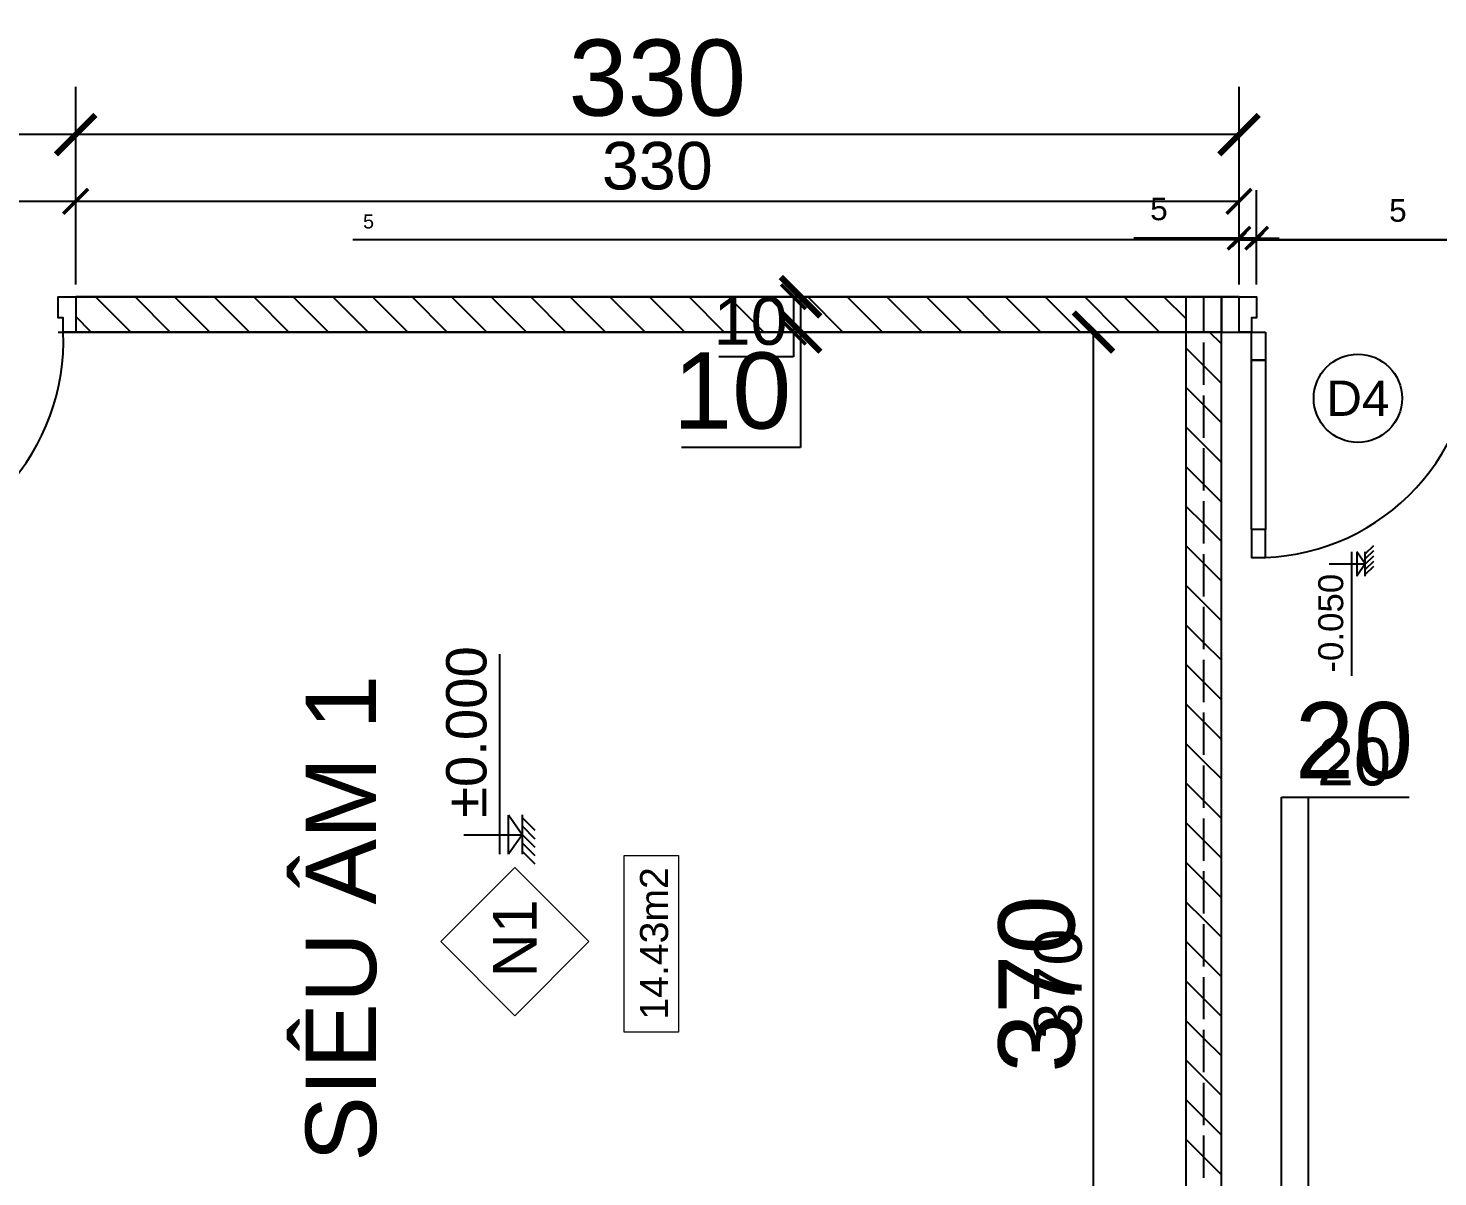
# Model space of a CAD drawing. Header units: millimetres. Extents: x -26398 to 135532, y -376633 to 43268.
# Drawn here: x 10103.6 to 10503.4, y -358724.6 to -358398.8 of the extents above; entities that cross this region are included whole.
import ezdxf
from ezdxf.enums import TextEntityAlignment as Align

# ---------------------------------------------------------------- set-up
doc = ezdxf.new("R2010")
doc.units = ezdxf.units.MM
doc.linetypes.add('ACAD_ISO02W100', pattern=[15, 12, -3])
for name, color, linetype in [('0 @ 5', 7, 'Continuous'), ('0 @ 8', 7, 'Continuous'), ('A-Door', 150, 'Continuous'), ('A5-KICHTHUOC', 251, 'Continuous'), ('cửa', 152, 'Continuous'), ('NT', 1, 'Continuous'), ('trục chia', 160, 'ACAD_ISO02W100'), ('TƯỜNG', 52, 'Continuous')]:
    doc.layers.add(name, color=color, linetype=linetype)
doc.layers.add('A6-GHICHU', color=147, linetype='Continuous', lineweight=20)
doc.styles.add('GHICHU35', font='', dxfattribs={"width": 0.9, "height": 350})
doc.styles.get("Standard").update_dxf_attribs({"font": 'arial.ttf'})
doc.styles.add('TUANH', font='')
doc.styles.get('GHICHU35').set_extended_font_data('VNI-Helve')
doc.styles.get('TUANH').set_extended_font_data('VNI-Helve-Condense', bold=True)
doc.dimstyles.new('SCALE dimmatbang', dxfattribs={"dimscale": 70, "dimtxt": 2.7, "dimasz": 1.4, "dimexe": 1.7, "dimexo": 0.7, "dimtad": 1, "dimtoh": 1, "dimdec": 1, "dimtxsty": 'Standard', "dimblk": 'ARCHTICK', "dimcen": 2.5, "dimclrd": 1, "dimclre": 256, "dimadec": 0, "dimazin": 0, "dimtfac": 1, "dimtdec": 1, "dimtmove": 0, "dimatfit": 3, "dimfxl": 1, "dimarcsym": 0})

# ---------------------------------------------------------------- blocks, each defined once
blk = doc.blocks.new('A$C7DB75F4D')
at = {"layer": 'A-Door'}
for points in [[(625, 740), (625, 660), (665, 660), (665, 740)], [(625, 180), (625, 660), (665, 660), (665, 180)], [(625, 100), (625, 180), (665, 180), (665, 100)], [(35, 100), (35, 60), (50, 60), (50, 50), (50, 0), (0, 0), (0, 100)], [(665, 100), (700, 100), (700, 0), (650, 0), (650, 50), (650, 60), (665, 60)]]:
    blk.add_lwpolyline(points, close=True, dxfattribs=at)
at = {"layer": 'NT', "color": 1}
blk.add_arc((650, 125), 615.5, 92.3278, 182.3278, dxfattribs=at)
blk = doc.blocks.new('1-cote nen')
for p, q in [((-1.8, 267.2), (-1.8, 0)), ((-91.4, 101.9), (827.5, 101.9)), ((-1.8, 0), (-91.4, 62.9)), ((-91.4, 62.9), (87.7, 62.9)), ((89.6, 0), (-91.4, 0)), ((-1.8, 0), (87.7, 62.9)), ((-137.3, -60), (-77.3, 0)), ((-98.7, -60), (-38.7, 0)), ((-60, -60), (0, 0)), ((-21.3, -60), (38.7, 0)), ((17.3, -60), (77.3, 0))]:
    blk.add_line(p, q)
at = {"ltscale": 50, "style": 'GHICHU35', "width": 0.9}
blk.add_attdef('%%P0.000', (75.5, 163.9), '', height=187.5, dxfattribs=at)
blk = doc.blocks.new('_ArchTick')
at = {"color": 0, "linetype": 'ByBlock', "const_width": 0.15}
blk.add_lwpolyline([(-0.5, -0.5), (0.5, 0.5)], dxfattribs=at)
blk = doc.blocks.new('*D7870')
at = {"color": 1, "lineweight": -2, "transparency": 16777216}
for p, q in [((10459.06, -358854.95), (10459.06, -358616.95)), ((10459.06, -358616.95), (10495.3, -358616.95)), ((10459.06, -358874.95), (10459.06, -358854.95))]:
    blk.add_line(p, q, dxfattribs=at)
at = {"lineweight": -2, "transparency": 16777216}
for p, q in [((10457.65, -358854.95), (10472.66, -358854.95)), ((10457.65, -358874.95), (10472.66, -358874.95))]:
    blk.add_line(p, q, dxfattribs=at)
at = {"layer": 'DEFPOINTS', "color": 0, "transparency": 16777216}
for p in [(10452.05, -358854.95), (10459.06, -358854.95), (10452.05, -358874.95)]:
    blk.add_point(p, dxfattribs=at)
at = {"color": 1, "lineweight": -2, "transparency": 16777216, "xscale": 11.2, "yscale": 11.2, "zscale": 11.2}
for p, rotation in [((10459.06, -358854.95), 90), ((10459.06, -358874.95), 270)]:
    blk.add_blockref('_ArchTick', p, dxfattribs=dict(at, rotation=rotation))
at = {"color": 0, "transparency": 16777216, "insert": (10479.68, -358600.92), "char_height": 21.6, "attachment_point": 5}
blk.add_mtext('20', dxfattribs=at)
blk = doc.blocks.new('*D7871')
at = {"color": 1, "lineweight": -2, "transparency": 16777216}
for p, q in [((10466.8, -358854.95), (10466.8, -358616.95)), ((10466.8, -358616.95), (10489.44, -358616.95)), ((10466.8, -358874.95), (10466.8, -358854.95))]:
    blk.add_line(p, q, dxfattribs=at)
at = {"lineweight": -2, "transparency": 16777216}
for p, q in [((10455.55, -358854.95), (10475.3, -358854.95)), ((10455.55, -358874.95), (10475.3, -358874.95))]:
    blk.add_line(p, q, dxfattribs=at)
at = {"layer": 'DEFPOINTS', "color": 0, "transparency": 16777216}
for p in [(10452.05, -358854.95), (10466.8, -358854.95), (10452.05, -358874.95)]:
    blk.add_point(p, dxfattribs=at)
at = {"color": 1, "lineweight": -2, "transparency": 16777216, "xscale": 7, "yscale": 7, "zscale": 7}
for p, rotation in [((10466.8, -358854.95), 90), ((10466.8, -358874.95), 270)]:
    blk.add_blockref('_ArchTick', p, dxfattribs=dict(at, rotation=rotation))
at = {"color": 0, "transparency": 16777216, "insert": (10479.68, -358606.93), "char_height": 13.5, "attachment_point": 5}
blk.add_mtext('20', dxfattribs=at)
blk = doc.blocks.new('*D7884')
at = {"lineweight": -2, "transparency": 16777216}
for p, q in [((10512.05, -358469.35), (10512.05, -358445.16)), ((10517.05, -358469.35), (10517.05, -358445.16))]:
    blk.add_line(p, q, dxfattribs=at)
at = {"color": 1, "lineweight": -2, "transparency": 16777216}
for p, q in [((10512.05, -358458.76), (10485, -358458.76)), ((10517.05, -358458.76), (10512.05, -358458.76)), ((10517.05, -358458.76), (10523.45, -358458.76))]:
    blk.add_line(p, q, dxfattribs=at)
at = {"layer": 'DEFPOINTS', "color": 0, "transparency": 16777216}
for p in [(10512.05, -358458.76), (10512.05, -358474.95), (10517.05, -358474.95)]:
    blk.add_point(p, dxfattribs=at)
at = {"color": 1, "lineweight": -2, "transparency": 16777216, "xscale": 6.4, "yscale": 6.4, "zscale": 6.4}
blk.add_blockref('_ArchTick', (10512.05, -358458.76), dxfattribs=at)
at = {"color": 1, "lineweight": -2, "transparency": 16777216, "xscale": 6.4, "yscale": 6.4, "zscale": 6.4, "rotation": 180}
blk.add_blockref('_ArchTick', (10517.05, -358458.76), dxfattribs=at)
at = {"color": 0, "transparency": 16777216, "insert": (10492.12, -358450.5), "char_height": 6.4, "attachment_point": 5}
blk.add_mtext('5', dxfattribs=at)
blk = doc.blocks.new('*D7885')
at = {"lineweight": -2, "transparency": 16777216}
for p, q in [((10512.05, -358471.45), (10512.05, -358450.26)), ((10517.05, -358471.45), (10517.05, -358450.26))]:
    blk.add_line(p, q, dxfattribs=at)
at = {"color": 1, "lineweight": -2, "transparency": 16777216}
for p, q in [((10512.05, -358458.76), (10195.68, -358458.76)), ((10517.05, -358458.76), (10512.05, -358458.76)), ((10517.05, -358458.76), (10521.05, -358458.76))]:
    blk.add_line(p, q, dxfattribs=at)
at = {"layer": 'DEFPOINTS', "color": 0, "transparency": 16777216}
for p in [(10512.05, -358458.76), (10512.05, -358474.95), (10517.05, -358474.95)]:
    blk.add_point(p, dxfattribs=at)
at = {"color": 1, "lineweight": -2, "transparency": 16777216, "xscale": 4, "yscale": 4, "zscale": 4}
blk.add_blockref('_ArchTick', (10512.05, -358458.76), dxfattribs=at)
at = {"color": 1, "lineweight": -2, "transparency": 16777216, "xscale": 4, "yscale": 4, "zscale": 4, "rotation": 180}
blk.add_blockref('_ArchTick', (10517.05, -358458.76), dxfattribs=at)
at = {"color": 0, "transparency": 16777216, "insert": (10200.13, -358453.6), "char_height": 4, "attachment_point": 5}
blk.add_mtext('5', dxfattribs=at)
blk = doc.blocks.new('*D7886')
at = {"lineweight": -2, "transparency": 16777216}
for p, q in [((10447.05, -358469.35), (10447.05, -358444.73)), ((10452.05, -358469.35), (10452.05, -358444.73))]:
    blk.add_line(p, q, dxfattribs=at)
at = {"color": 1, "lineweight": -2, "transparency": 16777216}
for p, q in [((10447.05, -358458.33), (10417.22, -358458.33)), ((10452.05, -358458.33), (10447.05, -358458.33)), ((10452.05, -358458.33), (10458.45, -358458.33))]:
    blk.add_line(p, q, dxfattribs=at)
at = {"layer": 'DEFPOINTS', "color": 0, "transparency": 16777216}
for p in [(10447.05, -358458.33), (10447.05, -358474.95), (10452.05, -358474.95)]:
    blk.add_point(p, dxfattribs=at)
at = {"color": 1, "lineweight": -2, "transparency": 16777216, "xscale": 6.4, "yscale": 6.4, "zscale": 6.4}
blk.add_blockref('_ArchTick', (10447.05, -358458.33), dxfattribs=at)
at = {"color": 1, "lineweight": -2, "transparency": 16777216, "xscale": 6.4, "yscale": 6.4, "zscale": 6.4, "rotation": 180}
blk.add_blockref('_ArchTick', (10452.05, -358458.33), dxfattribs=at)
at = {"color": 0, "transparency": 16777216, "insert": (10424.34, -358450.08), "char_height": 6.4, "attachment_point": 5}
blk.add_mtext('5', dxfattribs=at)
blk = doc.blocks.new('*D7887')
at = {"lineweight": -2, "transparency": 16777216}
for p, q in [((10447.05, -358471.45), (10447.05, -358450.26)), ((10452.05, -358471.45), (10452.05, -358450.26))]:
    blk.add_line(p, q, dxfattribs=at)
at = {"color": 1, "lineweight": -2, "transparency": 16777216}
for p, q in [((10447.05, -358458.76), (10443.05, -358458.76)), ((10447.05, -358458.76), (10452.05, -358458.76)), ((10452.05, -358458.76), (10670.42, -358458.76))]:
    blk.add_line(p, q, dxfattribs=at)
at = {"layer": 'DEFPOINTS', "color": 0, "transparency": 16777216}
for p in [(10447.05, -358458.76), (10447.05, -358474.95), (10452.05, -358474.95)]:
    blk.add_point(p, dxfattribs=at)
at = {"color": 1, "lineweight": -2, "transparency": 16777216, "xscale": 4, "yscale": 4, "zscale": 4}
blk.add_blockref('_ArchTick', (10447.05, -358458.76), dxfattribs=at)
at = {"color": 1, "lineweight": -2, "transparency": 16777216, "xscale": 4, "yscale": 4, "zscale": 4, "rotation": 180}
blk.add_blockref('_ArchTick', (10452.05, -358458.76), dxfattribs=at)
at = {"color": 0, "transparency": 16777216, "insert": (10665.96, -358453.6), "char_height": 4, "attachment_point": 5}
blk.add_mtext('5', dxfattribs=at)
blk = doc.blocks.new('*D7888')
at = {"lineweight": -2, "transparency": 16777216}
for p, q in [((10117.05, -358469.35), (10117.05, -358415.36)), ((10447.05, -358469.35), (10447.05, -358415.36))]:
    blk.add_line(p, q, dxfattribs=at)
at = {"color": 1, "lineweight": -2, "transparency": 16777216}
blk.add_line((10447.05, -358428.96), (10117.05, -358428.96), dxfattribs=at)
at = {"layer": 'DEFPOINTS', "color": 0, "transparency": 16777216}
for p in [(10117.05, -358428.96), (10117.05, -358474.95), (10447.05, -358474.95)]:
    blk.add_point(p, dxfattribs=at)
at = {"color": 1, "lineweight": -2, "transparency": 16777216, "xscale": 11.2, "yscale": 11.2, "zscale": 11.2, "rotation": 180}
blk.add_blockref('_ArchTick', (10117.05, -358428.96), dxfattribs=at)
at = {"color": 1, "lineweight": -2, "transparency": 16777216, "xscale": 11.2, "yscale": 11.2, "zscale": 11.2}
blk.add_blockref('_ArchTick', (10447.05, -358428.96), dxfattribs=at)
at = {"color": 0, "transparency": 16777216, "insert": (10282.05, -358412.93), "char_height": 21.6, "attachment_point": 5}
blk.add_mtext('330', dxfattribs=at)
blk = doc.blocks.new('*D7889')
at = {"lineweight": -2, "transparency": 16777216}
for p, q in [((10117.05, -358471.45), (10117.05, -358439.38)), ((10447.05, -358471.45), (10447.05, -358439.38))]:
    blk.add_line(p, q, dxfattribs=at)
at = {"color": 1, "lineweight": -2, "transparency": 16777216}
blk.add_line((10447.05, -358447.88), (10117.05, -358447.88), dxfattribs=at)
at = {"layer": 'DEFPOINTS', "color": 0, "transparency": 16777216}
for p in [(10117.05, -358447.88), (10117.05, -358474.95), (10447.05, -358474.95)]:
    blk.add_point(p, dxfattribs=at)
at = {"color": 1, "lineweight": -2, "transparency": 16777216, "xscale": 7, "yscale": 7, "zscale": 7, "rotation": 180}
blk.add_blockref('_ArchTick', (10117.05, -358447.88), dxfattribs=at)
at = {"color": 1, "lineweight": -2, "transparency": 16777216, "xscale": 7, "yscale": 7, "zscale": 7}
blk.add_blockref('_ArchTick', (10447.05, -358447.88), dxfattribs=at)
at = {"color": 0, "transparency": 16777216, "insert": (10282.05, -358437.86), "char_height": 13.5, "attachment_point": 5}
blk.add_mtext('330', dxfattribs=at)
blk = doc.blocks.new('*D7890')
at = {"lineweight": -2, "transparency": 16777216}
for p, q in [((10047.05, -358469.35), (10047.05, -358415.36)), ((10117.05, -358469.35), (10117.05, -358415.36))]:
    blk.add_line(p, q, dxfattribs=at)
at = {"color": 1, "lineweight": -2, "transparency": 16777216}
blk.add_line((10117.05, -358428.96), (10047.05, -358428.96), dxfattribs=at)
at = {"layer": 'DEFPOINTS', "color": 0, "transparency": 16777216}
for p in [(10047.05, -358428.96), (10047.05, -358474.95), (10117.05, -358474.95)]:
    blk.add_point(p, dxfattribs=at)
at = {"color": 1, "lineweight": -2, "transparency": 16777216, "xscale": 11.2, "yscale": 11.2, "zscale": 11.2, "rotation": 180}
blk.add_blockref('_ArchTick', (10047.05, -358428.96), dxfattribs=at)
at = {"color": 1, "lineweight": -2, "transparency": 16777216, "xscale": 11.2, "yscale": 11.2, "zscale": 11.2}
blk.add_blockref('_ArchTick', (10117.05, -358428.96), dxfattribs=at)
at = {"color": 0, "transparency": 16777216, "insert": (10077.05, -358412.93), "char_height": 21.6, "attachment_point": 5}
blk.add_mtext('70', dxfattribs=at)
blk = doc.blocks.new('*D7891')
at = {"lineweight": -2, "transparency": 16777216}
for p, q in [((10047.05, -358471.45), (10047.05, -358439.38)), ((10117.05, -358471.45), (10117.05, -358439.38))]:
    blk.add_line(p, q, dxfattribs=at)
at = {"color": 1, "lineweight": -2, "transparency": 16777216}
blk.add_line((10117.05, -358447.88), (10047.05, -358447.88), dxfattribs=at)
at = {"layer": 'DEFPOINTS', "color": 0, "transparency": 16777216}
for p in [(10047.05, -358447.88), (10047.05, -358474.95), (10117.05, -358474.95)]:
    blk.add_point(p, dxfattribs=at)
at = {"color": 1, "lineweight": -2, "transparency": 16777216, "xscale": 7, "yscale": 7, "zscale": 7, "rotation": 180}
blk.add_blockref('_ArchTick', (10047.05, -358447.88), dxfattribs=at)
at = {"color": 1, "lineweight": -2, "transparency": 16777216, "xscale": 7, "yscale": 7, "zscale": 7}
blk.add_blockref('_ArchTick', (10117.05, -358447.88), dxfattribs=at)
at = {"color": 0, "transparency": 16777216, "insert": (10082.05, -358437.86), "char_height": 13.5, "attachment_point": 5}
blk.add_mtext('70', dxfattribs=at)
blk = doc.blocks.new('*D7814')
at = {"lineweight": -2, "transparency": 16777216}
for p, q in [((10343.28, -358474.95), (10309.09, -358474.95)), ((10343.28, -358484.95), (10309.09, -358484.95))]:
    blk.add_line(p, q, dxfattribs=at)
at = {"color": 1, "lineweight": -2, "transparency": 16777216}
for p, q in [((10322.69, -358474.95), (10322.69, -358484.95)), ((10322.69, -358484.95), (10322.69, -358517.74)), ((10322.69, -358517.74), (10288.86, -358517.74))]:
    blk.add_line(p, q, dxfattribs=at)
at = {"layer": 'DEFPOINTS', "color": 0, "transparency": 16777216}
for p in [(10348.88, -358474.95), (10322.69, -358484.95), (10348.88, -358484.95)]:
    blk.add_point(p, dxfattribs=at)
at = {"color": 1, "lineweight": -2, "transparency": 16777216, "xscale": 11.2, "yscale": 11.2, "zscale": 11.2}
for p, rotation in [((10322.69, -358474.95), 90), ((10322.69, -358484.95), 270)]:
    blk.add_blockref('_ArchTick', p, dxfattribs=dict(at, rotation=rotation))
at = {"color": 0, "transparency": 16777216, "insert": (10303.27, -358501.71), "char_height": 21.6, "attachment_point": 5}
blk.add_mtext('10', dxfattribs=at)
blk = doc.blocks.new('*D7815')
at = {"lineweight": -2, "transparency": 16777216}
for p, q in [((10345.38, -358474.95), (10312.14, -358474.95)), ((10345.38, -358484.95), (10312.14, -358484.95))]:
    blk.add_line(p, q, dxfattribs=at)
at = {"color": 1, "lineweight": -2, "transparency": 16777216}
for p, q in [((10320.64, -358474.95), (10320.64, -358484.95)), ((10320.64, -358484.95), (10320.64, -358491.95)), ((10320.64, -358491.95), (10299.49, -358491.95))]:
    blk.add_line(p, q, dxfattribs=at)
at = {"layer": 'DEFPOINTS', "color": 0, "transparency": 16777216}
for p in [(10348.88, -358474.95), (10320.64, -358484.95), (10348.88, -358484.95)]:
    blk.add_point(p, dxfattribs=at)
at = {"color": 1, "lineweight": -2, "transparency": 16777216, "xscale": 7, "yscale": 7, "zscale": 7}
for p, rotation in [((10320.64, -358474.95), 90), ((10320.64, -358484.95), 270)]:
    blk.add_blockref('_ArchTick', p, dxfattribs=dict(at, rotation=rotation))
at = {"color": 0, "transparency": 16777216, "insert": (10308.5, -358481.93), "char_height": 13.5, "attachment_point": 5}
blk.add_mtext('10', dxfattribs=at)
blk = doc.blocks.new('*D7928')
at = {"lineweight": -2, "transparency": 16777216}
for p, q in [((10426.45, -358484.95), (10392.17, -358484.95)), ((10426.45, -358854.95), (10392.17, -358854.95))]:
    blk.add_line(p, q, dxfattribs=at)
at = {"color": 1, "lineweight": -2, "transparency": 16777216}
blk.add_line((10405.77, -358854.95), (10405.77, -358484.95), dxfattribs=at)
at = {"layer": 'DEFPOINTS', "color": 0, "transparency": 16777216}
for p in [(10405.77, -358484.95), (10432.05, -358484.95), (10432.05, -358854.95)]:
    blk.add_point(p, dxfattribs=at)
at = {"color": 1, "lineweight": -2, "transparency": 16777216, "xscale": 11.2, "yscale": 11.2, "zscale": 11.2}
for p, rotation in [((10405.77, -358484.95), 90), ((10405.77, -358854.95), 270)]:
    blk.add_blockref('_ArchTick', p, dxfattribs=dict(at, rotation=rotation))
at = {"color": 0, "transparency": 16777216, "insert": (10389.74, -358669.95), "char_height": 21.6, "attachment_point": 5, "rotation": 90}
blk.add_mtext('370', dxfattribs=at)
blk = doc.blocks.new('*D7929')
at = {"lineweight": -2, "transparency": 16777216}
for p, q in [((10428.55, -358484.95), (10397.27, -358484.95)), ((10428.55, -358854.95), (10397.27, -358854.95))]:
    blk.add_line(p, q, dxfattribs=at)
at = {"color": 1, "lineweight": -2, "transparency": 16777216}
blk.add_line((10405.77, -358854.95), (10405.77, -358484.95), dxfattribs=at)
at = {"layer": 'DEFPOINTS', "color": 0, "transparency": 16777216}
for p in [(10405.77, -358484.95), (10432.05, -358484.95), (10432.05, -358854.95)]:
    blk.add_point(p, dxfattribs=at)
at = {"color": 1, "lineweight": -2, "transparency": 16777216, "xscale": 7, "yscale": 7, "zscale": 7}
for p, rotation in [((10405.77, -358484.95), 90), ((10405.77, -358854.95), 270)]:
    blk.add_blockref('_ArchTick', p, dxfattribs=dict(at, rotation=rotation))
at = {"color": 0, "transparency": 16777216, "insert": (10395.75, -358669.95), "char_height": 13.5, "attachment_point": 5, "rotation": 90}
blk.add_mtext('370', dxfattribs=at)
blk = doc.blocks.new('*U9177')
at = {"layer": '0 @ 5'}
dim = blk.add_linear_dim(base=(10466.8, -358854.95), p1=(10452.05, -358874.95), p2=(10452.05, -358854.95), angle=90, dimstyle='SCALE dimmatbang', override={"dimscale": 5, "dimtix": 0, "dimtofl": 1, "dimtmove": 0, "dimatfit": 3}, dxfattribs=at)
dim.commit()
dim.dimension.update_dxf_attribs({"geometry": '*D7871', "text_midpoint": (10479.68, -358616.95), "dimtype": 128})
at = {"layer": '0 @ 8'}
dim = blk.add_linear_dim(base=(10459.06, -358854.95), p1=(10452.05, -358874.95), p2=(10452.05, -358854.95), angle=90, dimstyle='SCALE dimmatbang', override={"dimscale": 8, "dimtix": 0, "dimtofl": 1, "dimtmove": 0, "dimatfit": 3}, dxfattribs=at)
dim.commit()
dim.dimension.update_dxf_attribs({"geometry": '*D7870', "text_midpoint": (10479.68, -358616.95), "dimtype": 128})
blk = doc.blocks.new('*U9184')
at = {"layer": '0 @ 5'}
dim = blk.add_linear_dim(base=(10512.05, -358458.76), p1=(10517.05, -358474.95), p2=(10512.05, -358474.95), angle=180, dimstyle='SCALE dimmatbang', override={"dimscale": 5, "dimtxt": 0.8, "dimasz": 0.8, "dimtix": 0, "dimtofl": 1, "dimtmove": 0, "dimatfit": 3}, dxfattribs=at)
dim.commit()
dim.dimension.update_dxf_attribs({"geometry": '*D7885', "text_midpoint": (10200.13, -358458.76), "dimtype": 128})
at = {"layer": '0 @ 8'}
dim = blk.add_linear_dim(base=(10512.05, -358458.76), p1=(10517.05, -358474.95), p2=(10512.05, -358474.95), angle=180, dimstyle='SCALE dimmatbang', override={"dimscale": 8, "dimtxt": 0.8, "dimasz": 0.8, "dimtix": 0, "dimtofl": 1, "dimtmove": 0, "dimatfit": 3}, dxfattribs=at)
dim.commit()
dim.dimension.update_dxf_attribs({"geometry": '*D7884', "text_midpoint": (10492.12, -358458.76), "dimtype": 128})
blk = doc.blocks.new('*U9185')
at = {"layer": '0 @ 5'}
dim = blk.add_linear_dim(base=(10447.05, -358458.76), p1=(10452.05, -358474.95), p2=(10447.05, -358474.95), angle=180, dimstyle='SCALE dimmatbang', override={"dimscale": 5, "dimtxt": 0.8, "dimasz": 0.8, "dimtix": 0, "dimtofl": 1, "dimtmove": 0, "dimatfit": 3}, dxfattribs=at)
dim.commit()
dim.dimension.update_dxf_attribs({"geometry": '*D7887', "text_midpoint": (10665.96, -358458.76), "dimtype": 128})
at = {"layer": '0 @ 8'}
dim = blk.add_linear_dim(base=(10447.05, -358458.33), p1=(10452.05, -358474.95), p2=(10447.05, -358474.95), angle=180, dimstyle='SCALE dimmatbang', override={"dimscale": 8, "dimtxt": 0.8, "dimasz": 0.8, "dimtix": 0, "dimtofl": 1, "dimtmove": 0, "dimatfit": 3}, dxfattribs=at)
dim.commit()
dim.dimension.update_dxf_attribs({"geometry": '*D7886', "text_midpoint": (10424.34, -358458.33), "dimtype": 128})
blk = doc.blocks.new('*U9186')
at = {"layer": '0 @ 5'}
dim = blk.add_linear_dim(base=(10117.05, -358447.88), p1=(10447.05, -358474.95), p2=(10117.05, -358474.95), angle=180, dimstyle='SCALE dimmatbang', override={"dimscale": 5, "dimtix": 0, "dimtofl": 1, "dimtmove": 0, "dimatfit": 3}, dxfattribs=at)
dim.commit()
dim.dimension.update_dxf_attribs({"geometry": '*D7889', "text_midpoint": (10282.05, -358437.86)})
at = {"layer": '0 @ 8'}
dim = blk.add_linear_dim(base=(10117.05, -358428.96), p1=(10447.05, -358474.95), p2=(10117.05, -358474.95), angle=180, dimstyle='SCALE dimmatbang', override={"dimscale": 8, "dimtix": 0, "dimtofl": 1, "dimtmove": 0, "dimatfit": 3}, dxfattribs=at)
dim.commit()
dim.dimension.update_dxf_attribs({"geometry": '*D7888', "text_midpoint": (10282.05, -358428.96), "dimtype": 128})
blk = doc.blocks.new('*U9187')
at = {"layer": '0 @ 5'}
dim = blk.add_linear_dim(base=(10047.05, -358447.88), p1=(10117.05, -358474.95), p2=(10047.05, -358474.95), angle=180, dimstyle='SCALE dimmatbang', override={"dimscale": 5, "dimtix": 0, "dimtofl": 1, "dimtmove": 0, "dimatfit": 3}, dxfattribs=at)
dim.commit()
dim.dimension.update_dxf_attribs({"geometry": '*D7891', "text_midpoint": (10082.05, -358437.86)})
at = {"layer": '0 @ 8'}
dim = blk.add_linear_dim(base=(10047.05, -358428.96), p1=(10117.05, -358474.95), p2=(10047.05, -358474.95), angle=180, dimstyle='SCALE dimmatbang', override={"dimscale": 8, "dimtix": 0, "dimtofl": 1, "dimtmove": 0, "dimatfit": 3}, dxfattribs=at)
dim.commit()
dim.dimension.update_dxf_attribs({"geometry": '*D7890', "text_midpoint": (10077.05, -358428.96), "dimtype": 128})
blk = doc.blocks.new('*U9246')
at = {"layer": '0 @ 5'}
dim = blk.add_linear_dim(base=(10320.64, -358484.95), p1=(10348.88, -358474.95), p2=(10348.88, -358484.95), angle=90, dimstyle='SCALE dimmatbang', override={"dimscale": 5, "dimtix": 0, "dimtofl": 1, "dimtmove": 0, "dimatfit": 3}, dxfattribs=at)
dim.commit()
dim.dimension.update_dxf_attribs({"geometry": '*D7815', "text_midpoint": (10308.5, -358481.93)})
at = {"layer": '0 @ 8'}
dim = blk.add_linear_dim(base=(10322.69, -358484.95), p1=(10348.88, -358474.95), p2=(10348.88, -358484.95), angle=90, dimstyle='SCALE dimmatbang', override={"dimscale": 8, "dimtix": 0, "dimtofl": 1, "dimtmove": 0, "dimatfit": 3}, dxfattribs=at)
dim.commit()
dim.dimension.update_dxf_attribs({"geometry": '*D7814', "text_midpoint": (10303.27, -358517.74), "dimtype": 128})
blk = doc.blocks.new('*U9259')
at = {"layer": '0 @ 5'}
dim = blk.add_linear_dim(base=(10405.77, -358484.95), p1=(10432.05, -358854.95), p2=(10432.05, -358484.95), angle=90, dimstyle='SCALE dimmatbang', override={"dimscale": 5, "dimtix": 0, "dimtofl": 1, "dimtmove": 0, "dimatfit": 3}, dxfattribs=at)
dim.commit()
dim.dimension.update_dxf_attribs({"geometry": '*D7929', "text_midpoint": (10395.75, -358669.95)})
at = {"layer": '0 @ 8'}
dim = blk.add_linear_dim(base=(10405.77, -358484.95), p1=(10432.05, -358854.95), p2=(10432.05, -358484.95), angle=90, dimstyle='SCALE dimmatbang', override={"dimscale": 8, "dimtix": 0, "dimtofl": 1, "dimtmove": 0, "dimatfit": 3}, dxfattribs=at)
dim.commit()
dim.dimension.update_dxf_attribs({"geometry": '*D7928', "text_midpoint": (10389.74, -358669.95)})

msp = doc.modelspace()

# ---------------------------------------------------------------- hatches: boundary and pattern name
at = {"layer": 'TƯỜNG'}
h = msp.add_hatch(dxfattribs=at)
h.set_pattern_fill('ANSI31', color=256, scale=2.5, angle=90)
h.set_pattern_definition([(135, (-202.924, -361103.396), (-5.61266, -5.61266), [])])
h.paths.add_polyline_path([(10117.05, -358474.95), (10117.05, -358484.95), (10432.05, -358484.95), (10432.05, -358474.95)])
h.paths.add_polyline_path([(10321.08, -358493.22), (10321.08, -358467.46), (10302.33, -358467.46), (10302.33, -358493.22)], flags=9)

# ---------------------------------------------------------------- linework, layer by layer
msp.add_lwpolyline([(10442.05, -358484.95), (10447.05, -358484.95), (10447.05, -358474.95), (10442.05, -358474.95)], close=True)
msp.add_circle((10480.77, -358503.75), 12.52)
at = {"layer": 'A6-GHICHU', "ltscale": 0.5}
for points in [[(10272.64, -358683.61), (10272.64, -358633.51), (10288.09, -358633.51), (10288.09, -358683.61)], [(10262.65, -358657.9), (10241.64, -358636.89), (10220.62, -358657.9), (10241.64, -358678.92)]]:
    msp.add_lwpolyline(points, close=True, dxfattribs=at)
at = {"layer": 'trục chia'}
msp.add_line((10437.05, -358874.95), (10437.05, -358474.95), dxfattribs=at)
at = {"layer": 'TƯỜNG'}
for p, q in [((10112.05, -358474.95), (10452.05, -358474.95)), ((10442.05, -358474.95), (10117.05, -358474.95)), ((10432.05, -358854.95), (10432.05, -358474.95)), ((10442.05, -358854.95), (10442.05, -358474.95)), ((10112.05, -358484.95), (10452.05, -358484.95)), ((10442.05, -358484.95), (10117.05, -358484.95)), ((10442.05, -358488.29), (10438.7, -358484.95)), ((10437.05, -358494.52), (10432.05, -358489.52)), ((10442.05, -358499.52), (10437.05, -358494.52)), ((10437.05, -358505.74), (10432.05, -358500.74)), ((10442.05, -358510.74), (10437.05, -358505.74)), ((10437.05, -358516.97), (10432.05, -358511.97)), ((10442.05, -358521.97), (10437.05, -358516.97)), ((10437.05, -358528.19), (10432.05, -358523.19)), ((10442.05, -358533.19), (10437.05, -358528.19)), ((10437.05, -358539.42), (10432.05, -358534.42)), ((10442.05, -358544.42), (10437.05, -358539.42)), ((10437.05, -358550.65), (10432.05, -358545.65)), ((10442.05, -358555.65), (10437.05, -358550.65)), ((10437.05, -358561.87), (10432.05, -358556.87)), ((10442.05, -358566.87), (10437.05, -358561.87)), ((10437.05, -358573.1), (10432.05, -358568.1)), ((10442.05, -358578.1), (10437.05, -358573.1)), ((10437.05, -358584.32), (10432.05, -358579.32)), ((10442.05, -358589.32), (10437.05, -358584.32)), ((10437.05, -358595.55), (10432.05, -358590.55)), ((10442.05, -358600.55), (10437.05, -358595.55)), ((10437.05, -358606.77), (10432.05, -358601.77)), ((10442.05, -358611.77), (10437.05, -358606.77)), ((10437.05, -358618), (10432.05, -358613)), ((10442.05, -358623), (10437.05, -358618)), ((10437.05, -358629.22), (10432.05, -358624.22)), ((10442.05, -358634.22), (10437.05, -358629.22)), ((10437.05, -358640.45), (10432.05, -358635.45)), ((10442.05, -358645.45), (10437.05, -358640.45)), ((10437.05, -358651.67), (10432.05, -358646.67)), ((10442.05, -358656.67), (10437.05, -358651.67)), ((10437.05, -358662.9), (10432.05, -358657.9)), ((10442.05, -358667.9), (10437.05, -358662.9)), ((10437.05, -358674.12), (10432.05, -358669.12)), ((10442.05, -358679.12), (10437.05, -358674.12)), ((10437.05, -358685.35), (10432.05, -358680.35)), ((10442.05, -358690.35), (10437.05, -358685.35)), ((10437.05, -358696.57), (10432.05, -358691.57)), ((10442.05, -358701.57), (10437.05, -358696.57)), ((10437.05, -358707.8), (10432.05, -358702.8)), ((10442.05, -358712.8), (10437.05, -358707.8)), ((10437.05, -358719.03), (10432.05, -358714.03)), ((10442.05, -358724.03), (10437.05, -358719.03))]:
    msp.add_line(p, q, dxfattribs=at)

# ---------------------------------------------------------------- block references
for name in ['*U9187', '*U9186', '*U9185', '*U9184', '*U9246', '*U9259', '*U9177']:
    msp.add_blockref(name, (0, 0))
at = {"layer": 'A5-KICHTHUOC', "ltscale": 0.5}
ref = msp.add_blockref('1-cote nen', (10482.88, -358550.83), dxfattribs=dict(at, xscale=-0.0382254171401861, yscale=0.0382254171401861, zscale=0.0382254171401861, rotation=90))
ref.add_attrib('%%P0.000', '-0.050', (10476.61, -358581.59), dxfattribs={"layer": '0', "color": 4, "ltscale": 50, "height": 7.079, "rotation": 90})
ref = msp.add_blockref('1-cote nen', (10243.69, -358627.48), dxfattribs=dict(at, xscale=0.06173531862781489, yscale=0.06173531862781489, zscale=0.06173531862781489, rotation=90))
ref.add_attrib('%%P0.000', '%%P0.000', (10233.57, -358622.82), dxfattribs={"layer": '0', "color": 4, "ltscale": 50, "height": 11.432, "rotation": 90})
at = {"layer": 'cửa', "xscale": 0.1, "yscale": 0.1, "zscale": 0.1, "rotation": 180}
for p in [(10117.05, -358474.95), (10517.05, -358474.95)]:
    msp.add_blockref('A$C7DB75F4D', p, dxfattribs=at)

# ---------------------------------------------------------------- texts
msp.add_text('SIÊU ÂM 1', height=20, rotation=90).set_placement((10192.29, -358651.29), align=Align.MIDDLE_CENTER)
at = {"layer": 'A6-GHICHU', "ltscale": 0.5, "attachment_point": 5, "rotation": 90, "style": 'TUANH'}
for s, insert, char_height in [('{\\fArial|b0|i0|c163|p34;14.43\\fArial|b0|i0|c0|p34;m2}', (10281.17, -358658.42), 7.9559), ('{\\fArial|b0|i0|c0|p34;N1}', (10241.61, -358656.97), 12.3835)]:
    msp.add_mtext(s, dxfattribs=dict(at, insert=insert, char_height=char_height))
at = {"layer": 'TƯỜNG'}
msp.add_text('D4', height=10.015, dxfattribs=at).set_placement((10480.77, -358503.75), align=Align.MIDDLE_CENTER)

doc.saveas('drawing.dxf')
